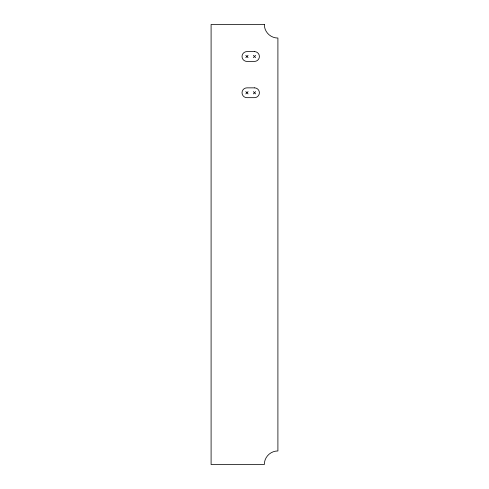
<?xml version="1.0" encoding="UTF-8"?>
<svg xmlns="http://www.w3.org/2000/svg" width="489" height="489" viewBox="0 0 489 489"><rect width="100%" height="100%" fill="white"/><g stroke="black" fill="none" stroke-linecap="round" stroke-linejoin="round"><path stroke-width="0.73" d="M245.802 57.641L248.064 55.373M253.351 57.641L255.619 55.373M245.802 93.9L248.064 91.632M253.351 93.9L255.619 91.632M253.351 55.373L255.619 57.641M245.802 55.373L248.064 57.641M253.351 91.632L255.619 93.9M245.802 91.632L248.064 93.9M264.304 24.45L211.095 24.45L211.095 464.55L264.304 464.55A13.594 13.594 0 0 1 277.905 450.956L277.905 38.044A13.594 13.594 0 0 1 264.304 24.45M254.488 51.596L246.933 51.596A4.908 4.908 0 0 0 242.024 56.51A4.908 4.908 0 0 0 246.933 61.418L254.488 61.418A4.908 4.908 0 0 0 259.396 56.51A4.908 4.908 0 0 0 254.488 51.596M254.488 87.855L246.933 87.855A4.908 4.908 0 0 0 242.024 92.763A4.908 4.908 0 0 0 246.933 97.672L254.488 97.672A4.908 4.908 0 0 0 259.396 92.763A4.908 4.908 0 0 0 254.488 87.855"/></g></svg>
